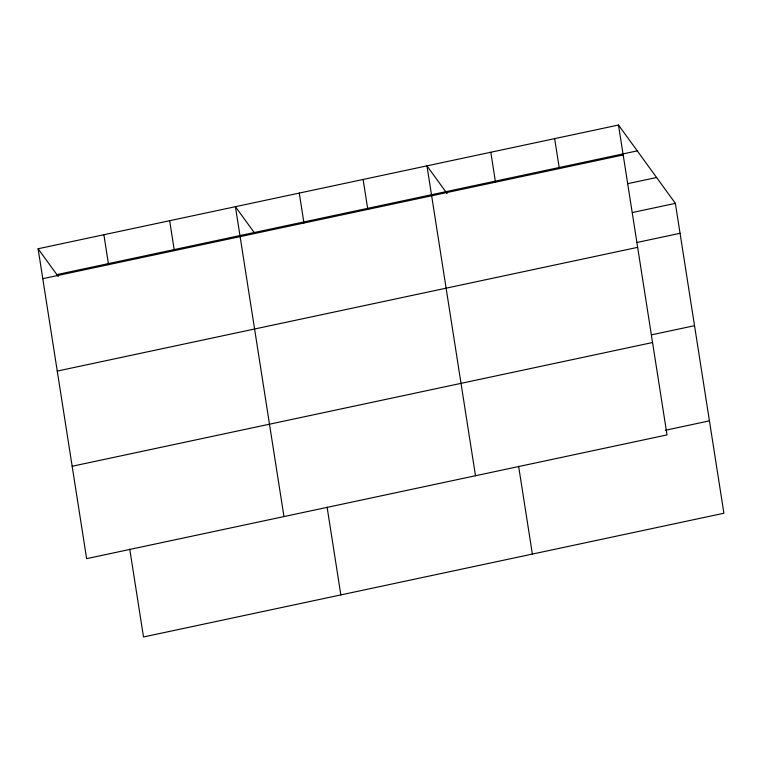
<?xml version="1.0" encoding="UTF-8"?>
<svg xmlns="http://www.w3.org/2000/svg" width="762" height="762" viewBox="0 0 762 762"><rect width="100%" height="100%" fill="white"/><g stroke="black" fill="none" stroke-linecap="round" stroke-linejoin="round"><path stroke-width="1.14" d="M618.496 125.025L667.017 434.912L86.63 558.641L38.1 248.755L618.496 125.025L675.37 203.359L723.9 513.245L143.504 636.975L129.769 549.202M56.874 274.606L637.261 150.876M42.786 278.682L623.183 154.962M627.583 183.699L656.606 177.508M632.422 212.522L675.37 203.359M637.108 242.449L680.056 233.286M57.255 371.075L637.642 247.345M651.577 334.832L694.525 325.679M72.161 466.258L652.548 342.529M665.321 430.263L709.432 420.862M447.113 193.615L426.958 165.859L475.488 475.745M254.203 232.543L235.429 206.692L283.959 516.569M38.1 248.755L58.255 276.511M554.65 138.636L559.337 168.564M490.804 152.248L495.491 182.175M518.627 466.306L532.371 554.069M363.122 179.47L367.808 209.398M299.275 193.081L303.962 223.009M327.098 507.14L340.843 594.903M169.659 220.713L174.346 250.641M103.88 234.734L108.566 264.662"/></g></svg>
